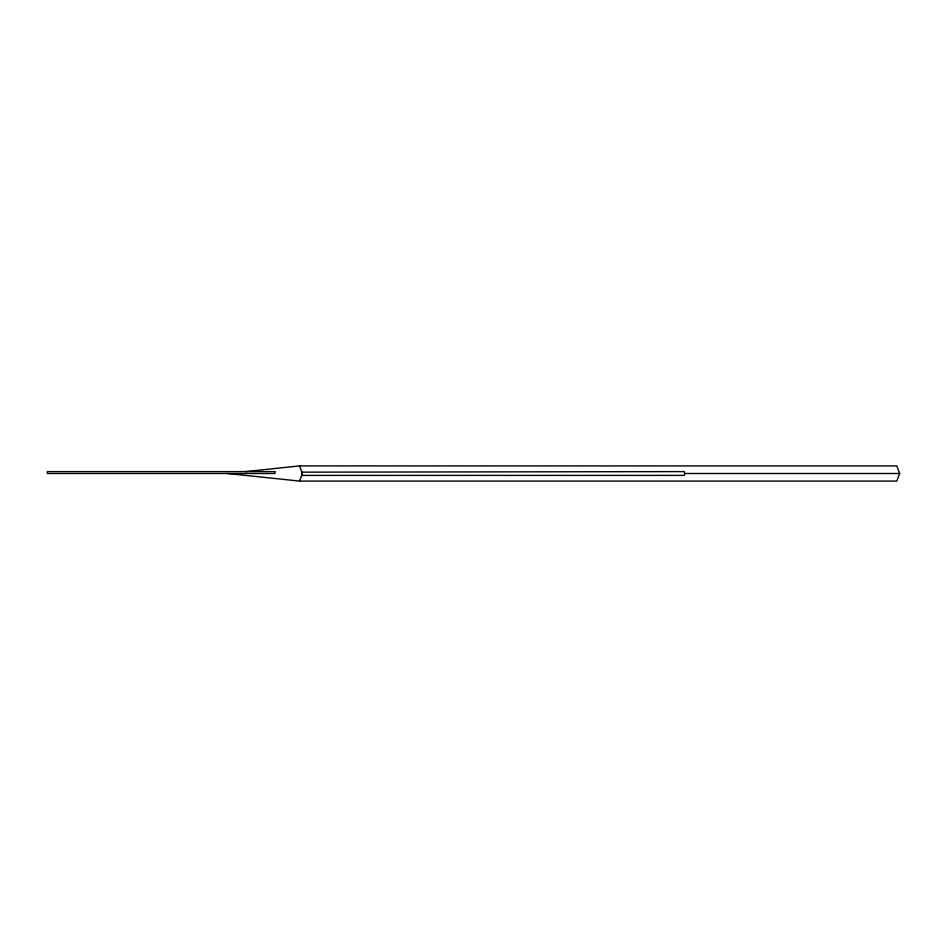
<?xml version="1.0" encoding="UTF-8"?>
<svg xmlns="http://www.w3.org/2000/svg" width="947" height="947" viewBox="0 0 947 947"><rect width="100%" height="100%" fill="white"/><g stroke="black" fill="none" stroke-linecap="round" stroke-linejoin="round"><path stroke-width="1.42" d="M684.717 473.5L684.29 471.606L301.939 472.162L301.975 475.394L684.29 475.394L684.717 473.5L899.65 473.5L896.809 481.088L299.536 481.088L227.481 473.5M299.536 481.088L302.365 473.5L299.536 465.912L245.498 471.606M299.536 465.912L896.809 465.912L899.65 473.5M274.879 471.606L47.35 471.606L47.35 473.5L274.879 473.5L274.879 471.606"/></g></svg>
